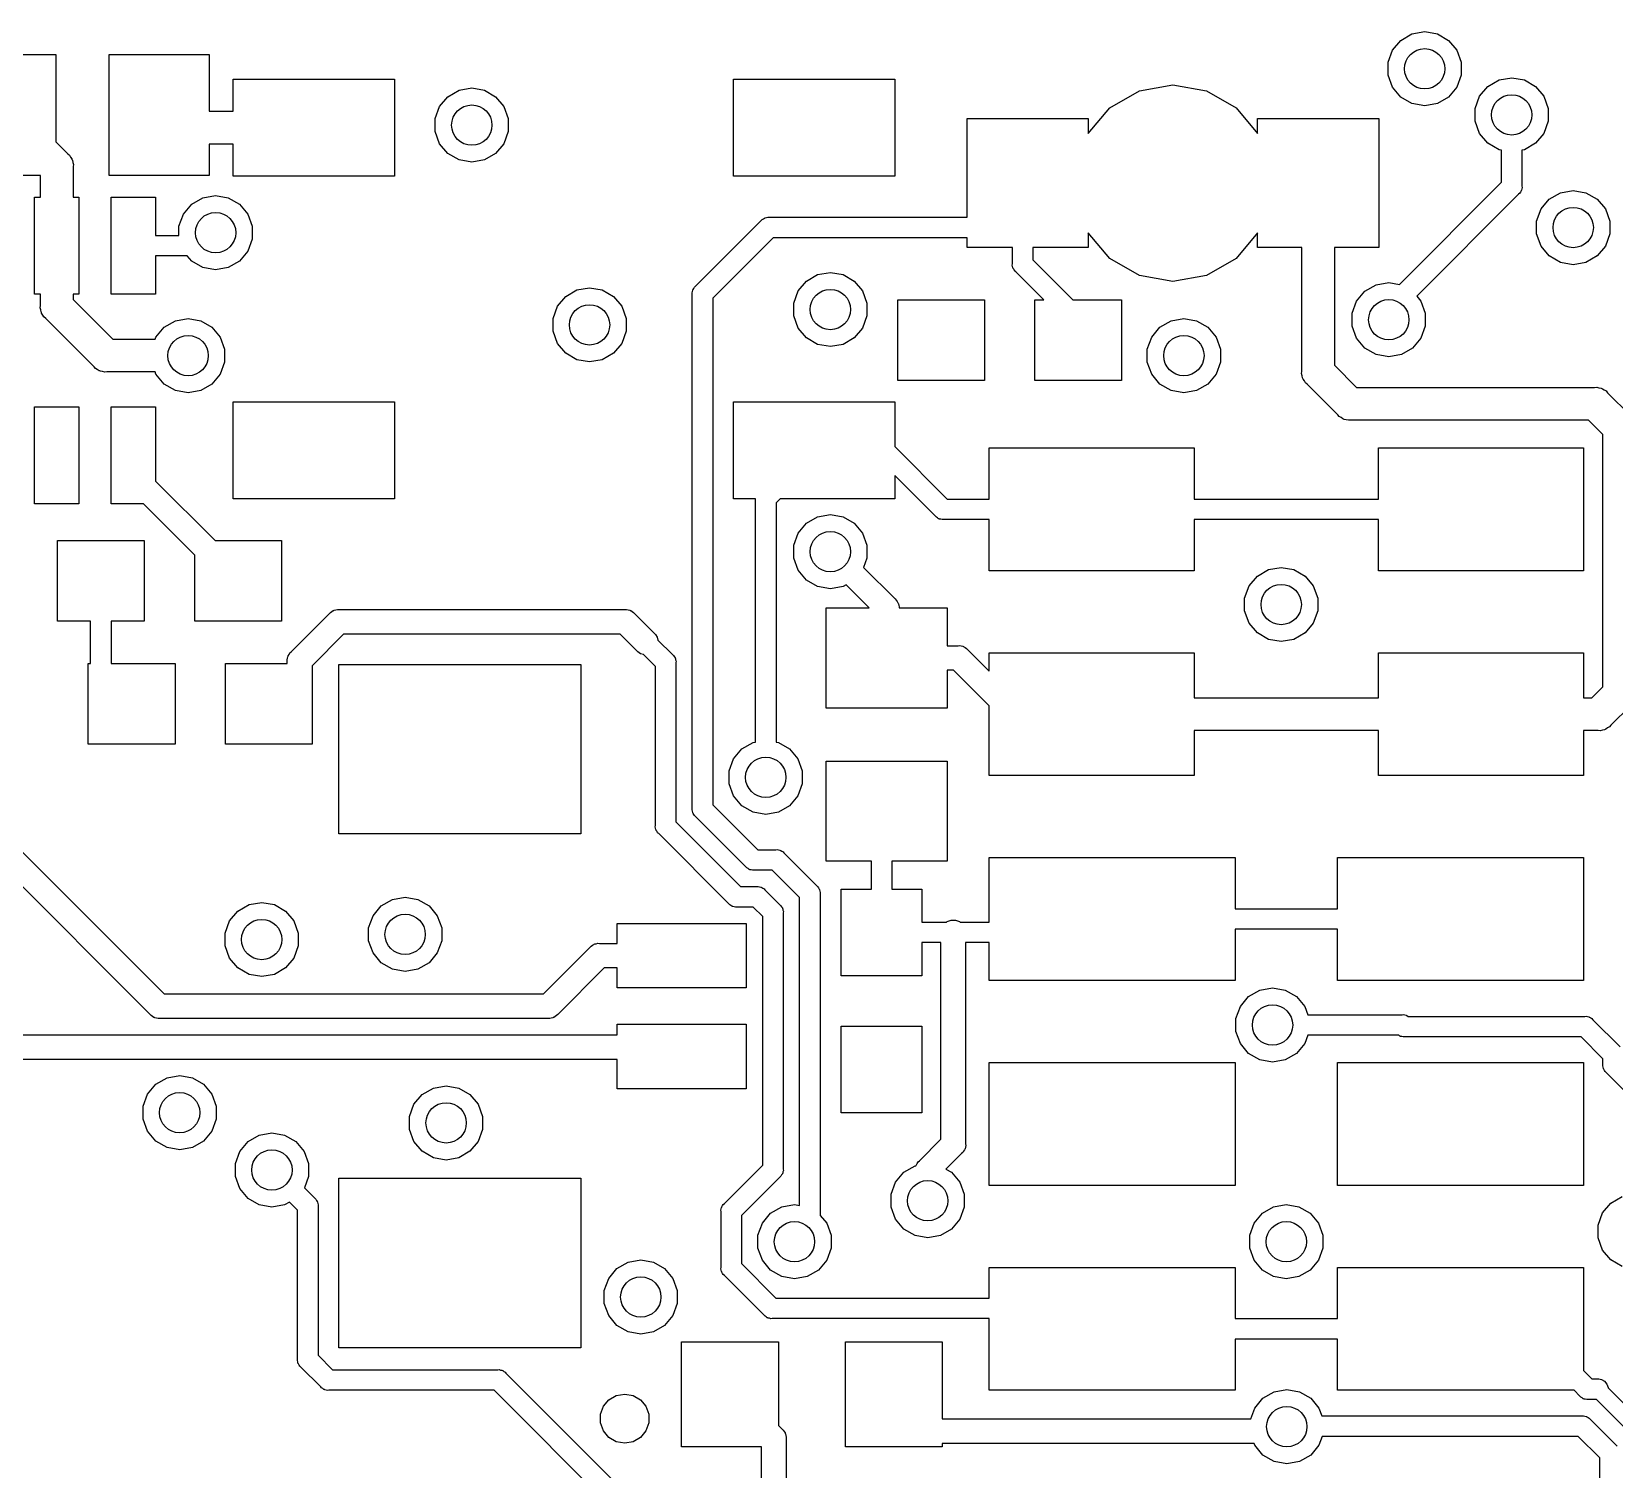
# Model space of a CAD drawing. Extents: x 106.7 to 190.8, y -131.8 to -78.3.
# Drawn here: x 121.52 to 141.14, y -96.21 to -78.38 of the extents above; entities that cross this region are included whole.
import ezdxf

# ---------------------------------------------------------------- set-up
doc = ezdxf.new("R2010")
doc.units = 0
doc.header["$MEASUREMENT"] = 0
doc.layers.add('BLACK', color=7, linetype='CONTINUOUS')

msp = doc.modelspace()

# ---------------------------------------------------------------- linework, layer by layer
at = {"layer": 'BLACK', "linetype": 'CONTINUOUS'}
for p, q in [((138.49, -78.4891), (138.628, -78.4092)), ((138.628, -78.4092), (138.786, -78.3814)), ((138.786, -78.3814), (138.943, -78.4092)), ((138.943, -78.4092), (139.081, -78.4891)), ((120.579, -78.6631), (121.819, -78.6631)), ((121.819, -78.6631), (121.819, -79.7457)), ((122.479, -80.1631), (122.479, -78.6631)), ((122.479, -78.6631), (123.719, -78.6631)), ((123.719, -78.6631), (123.719, -79.3689)), ((138.332, -78.7617), (138.387, -78.6115)), ((138.387, -78.6115), (138.49, -78.4891)), ((139.081, -78.4891), (139.184, -78.6115)), ((139.184, -78.6115), (139.239, -78.7617)), ((138.332, -78.9215), (138.332, -78.7617)), ((139.239, -78.7617), (139.239, -78.9215)), ((124.018, -79.3689), (124.018, -78.9721)), ((124.018, -78.9721), (126.018, -78.9721)), ((126.018, -78.9721), (126.018, -80.1721)), ((130.218, -80.1721), (130.218, -78.9721)), ((130.218, -78.9721), (132.218, -78.9721)), ((132.218, -78.9721), (132.218, -80.1721)), ((135.25, -79.1143), (135.666, -79.0408)), ((135.666, -79.0408), (136.083, -79.1143)), ((138.387, -79.0717), (138.332, -78.9215)), ((139.239, -78.9215), (139.184, -79.0717)), ((139.569, -79.0606), (139.708, -78.9807)), ((139.708, -78.9807), (139.865, -78.9529)), ((139.865, -78.9529), (140.022, -78.9807)), ((140.022, -78.9807), (140.161, -79.0606)), ((126.576, -79.31), (126.679, -79.1876)), ((126.679, -79.1876), (126.817, -79.1077)), ((126.817, -79.1077), (126.975, -79.0799)), ((126.975, -79.0799), (127.132, -79.1077)), ((127.132, -79.1077), (127.27, -79.1876)), ((127.27, -79.1876), (127.373, -79.31)), ((134.883, -79.3259), (135.25, -79.1143)), ((136.083, -79.1143), (136.45, -79.3259)), ((138.49, -79.1941), (138.387, -79.0717)), ((138.628, -79.274), (138.49, -79.1941)), ((139.081, -79.1941), (138.943, -79.274)), ((139.184, -79.0717), (139.081, -79.1941)), ((139.412, -79.3332), (139.467, -79.183)), ((139.467, -79.183), (139.569, -79.0606)), ((140.161, -79.0606), (140.264, -79.183)), ((140.264, -79.183), (140.318, -79.3332)), ((123.719, -79.3689), (124.018, -79.3689)), ((126.521, -79.4602), (126.576, -79.31)), ((127.373, -79.31), (127.428, -79.4602)), ((134.616, -79.6438), (134.883, -79.3259)), ((136.45, -79.3259), (136.716, -79.6438)), ((138.786, -79.3018), (138.628, -79.274)), ((138.943, -79.274), (138.786, -79.3018)), ((139.412, -79.493), (139.412, -79.3332)), ((140.318, -79.3332), (140.318, -79.493)), ((126.521, -79.62), (126.521, -79.4602)), ((126.576, -79.7702), (126.521, -79.62)), ((127.428, -79.62), (127.373, -79.7702)), ((127.428, -79.4602), (127.428, -79.62)), ((133.116, -80.6831), (133.116, -79.4593)), ((133.116, -79.4593), (134.616, -79.4593)), ((134.616, -79.4593), (134.616, -79.6438)), ((136.716, -79.6438), (136.716, -79.4593)), ((136.716, -79.4593), (138.216, -79.4593)), ((138.216, -79.4593), (138.216, -81.0593)), ((139.467, -79.6432), (139.412, -79.493)), ((139.569, -79.7656), (139.467, -79.6432)), ((140.264, -79.6432), (140.161, -79.7656)), ((140.318, -79.493), (140.264, -79.6432)), ((121.819, -79.7457), (121.969, -79.8957)), ((124.018, -79.7753), (123.719, -79.7753)), ((123.719, -79.7753), (123.719, -80.1631)), ((124.018, -80.1721), (124.018, -79.7753)), ((126.679, -79.8926), (126.576, -79.7702)), ((127.373, -79.7702), (127.27, -79.8926)), ((139.708, -79.8455), (139.569, -79.7656)), ((140.161, -79.7656), (140.022, -79.8455)), ((121.969, -79.8957), (121.989, -79.913)), ((121.989, -79.913), (122.003, -79.9363)), ((122.003, -79.9363), (122.018, -79.9584)), ((122.018, -79.9584), (122.02, -79.9672)), ((122.02, -79.9672), (122.025, -79.975)), ((122.025, -79.975), (122.03, -80.0016)), ((122.03, -80.0016), (122.037, -80.0276)), ((122.037, -80.0276), (122.034, -80.0545)), ((126.817, -79.9725), (126.679, -79.8926)), ((126.975, -80.0003), (126.817, -79.9725)), ((127.132, -79.9725), (126.975, -80.0003)), ((127.27, -79.8926), (127.132, -79.9725)), ((139.738, -79.8509), (139.708, -79.8455)), ((139.738, -80.2495), (139.738, -79.8509)), ((140.022, -79.8455), (139.992, -79.8509)), ((139.992, -79.8509), (139.992, -80.2966)), ((121.628, -80.1631), (120.579, -80.1631)), ((121.628, -80.4341), (121.628, -80.1631)), ((122.034, -80.0545), (122.034, -80.4341)), ((123.719, -80.1631), (122.479, -80.1631)), ((126.018, -80.1721), (124.018, -80.1721)), ((132.218, -80.1721), (130.218, -80.1721)), ((123.642, -80.4412), (123.8, -80.4134)), ((123.8, -80.4134), (123.957, -80.4412)), ((138.472, -81.5159), (139.738, -80.2495)), ((139.951, -80.3958), (138.687, -81.66)), ((139.964, -80.385), (139.951, -80.3958)), ((139.972, -80.3704), (139.964, -80.385)), ((139.982, -80.3566), (139.972, -80.3704)), ((139.983, -80.3511), (139.982, -80.3566)), ((139.986, -80.3462), (139.983, -80.3511)), ((139.989, -80.3296), (139.986, -80.3462)), ((139.994, -80.3133), (139.989, -80.3296)), ((139.992, -80.2966), (139.994, -80.3133)), ((140.331, -80.4576), (140.47, -80.3777)), ((140.47, -80.3777), (140.627, -80.3499)), ((140.627, -80.3499), (140.784, -80.3777)), ((140.784, -80.3777), (140.923, -80.4576)), ((121.556, -81.6341), (121.556, -80.4341)), ((121.556, -80.4341), (121.628, -80.4341)), ((122.034, -80.4341), (122.106, -80.4341)), ((122.106, -80.4341), (122.106, -81.6341)), ((122.506, -81.6341), (122.506, -80.4341)), ((122.506, -80.4341), (123.056, -80.4341)), ((123.056, -80.4341), (123.056, -80.9071)), ((123.401, -80.6435), (123.504, -80.5211)), ((123.504, -80.5211), (123.642, -80.4412)), ((123.957, -80.4412), (124.095, -80.5211)), ((124.095, -80.5211), (124.198, -80.6435)), ((140.174, -80.7302), (140.229, -80.58)), ((140.229, -80.58), (140.331, -80.4576)), ((140.923, -80.4576), (141.026, -80.58)), ((141.026, -80.58), (141.08, -80.7302)), ((123.346, -80.7937), (123.401, -80.6435)), ((123.346, -80.9071), (123.346, -80.7937)), ((124.198, -80.6435), (124.253, -80.7937)), ((124.253, -80.7937), (124.253, -80.9535)), ((129.749, -81.5387), (130.564, -80.7242)), ((130.564, -80.7242), (130.575, -80.7113)), ((130.575, -80.7113), (130.589, -80.7029)), ((130.589, -80.7029), (130.603, -80.6932)), ((130.603, -80.6932), (130.609, -80.6918)), ((130.609, -80.6918), (130.613, -80.6889)), ((130.613, -80.6889), (130.63, -80.686)), ((130.63, -80.686), (130.646, -80.6816)), ((130.646, -80.6816), (130.663, -80.6831)), ((130.663, -80.6831), (133.116, -80.6831)), ((140.174, -80.89), (140.174, -80.7302)), ((141.08, -80.7302), (141.08, -80.89)), ((123.056, -80.9071), (123.346, -80.9071)), ((124.253, -80.9535), (124.198, -81.1037)), ((130.71, -80.9371), (129.962, -81.685)), ((133.116, -80.9371), (130.71, -80.9371)), ((133.116, -81.0593), (133.116, -80.9371)), ((134.883, -81.1927), (134.616, -80.8748)), ((134.616, -80.8748), (134.616, -81.0593)), ((136.716, -80.8748), (136.45, -81.1927)), ((136.716, -81.0593), (136.716, -80.8748)), ((140.229, -81.0402), (140.174, -80.89)), ((141.08, -80.89), (141.026, -81.0402)), ((123.449, -81.1611), (123.056, -81.1611)), ((123.056, -81.1611), (123.056, -81.6341)), ((123.504, -81.2261), (123.449, -81.1611)), ((124.198, -81.1037), (124.095, -81.2261)), ((133.676, -81.0593), (133.116, -81.0593)), ((133.676, -81.2584), (133.676, -81.0593)), ((134.616, -81.0593), (133.93, -81.0593)), ((133.93, -81.0593), (133.93, -81.2113)), ((133.93, -81.2113), (134.426, -81.7071)), ((135.25, -81.4043), (134.883, -81.1927)), ((136.45, -81.1927), (136.083, -81.4043)), ((137.263, -81.0593), (136.716, -81.0593)), ((137.263, -82.5935), (137.263, -81.0593)), ((138.216, -81.0593), (137.67, -81.0593)), ((137.67, -81.0593), (137.67, -82.5182)), ((140.331, -81.1626), (140.229, -81.0402)), ((140.47, -81.2425), (140.331, -81.1626)), ((140.923, -81.1626), (140.784, -81.2425)), ((141.026, -81.0402), (140.923, -81.1626)), ((123.642, -81.306), (123.504, -81.2261)), ((123.8, -81.3338), (123.642, -81.306)), ((123.957, -81.306), (123.8, -81.3338)), ((124.095, -81.2261), (123.957, -81.306)), ((131.124, -81.4736), (131.262, -81.3937)), ((131.262, -81.3937), (131.42, -81.3659)), ((131.42, -81.3659), (131.577, -81.3937)), ((131.577, -81.3937), (131.715, -81.4736)), ((133.674, -81.2751), (133.676, -81.2584)), ((133.679, -81.2914), (133.674, -81.2751)), ((133.682, -81.308), (133.679, -81.2914)), ((133.685, -81.3129), (133.682, -81.308)), ((133.686, -81.3184), (133.685, -81.3129)), ((133.696, -81.3322), (133.686, -81.3184)), ((133.704, -81.3468), (133.696, -81.3322)), ((133.717, -81.3576), (133.704, -81.3468)), ((134.066, -81.7071), (133.717, -81.3576)), ((135.666, -81.4778), (135.25, -81.4043)), ((136.083, -81.4043), (135.666, -81.4778)), ((140.627, -81.2703), (140.47, -81.2425)), ((140.784, -81.2425), (140.627, -81.2703)), ((128.139, -81.6641), (128.278, -81.5842)), ((128.278, -81.5842), (128.435, -81.5564)), ((128.435, -81.5564), (128.592, -81.5842)), ((128.592, -81.5842), (128.731, -81.6641)), ((129.707, -81.6212), (129.711, -81.6049)), ((129.711, -81.6049), (129.714, -81.5883)), ((129.714, -81.5883), (129.717, -81.5834)), ((129.717, -81.5834), (129.718, -81.5779)), ((129.718, -81.5779), (129.728, -81.5641)), ((129.728, -81.5641), (129.737, -81.5495)), ((129.737, -81.5495), (129.749, -81.5387)), ((130.966, -81.7462), (131.021, -81.596)), ((131.021, -81.596), (131.124, -81.4736)), ((131.715, -81.4736), (131.818, -81.596)), ((131.818, -81.596), (131.873, -81.7462)), ((137.943, -81.723), (138.045, -81.6006)), ((138.045, -81.6006), (138.184, -81.5207)), ((138.184, -81.5207), (138.341, -81.4929)), ((138.341, -81.4929), (138.472, -81.5159)), ((121.628, -81.6341), (121.556, -81.6341)), ((121.626, -81.8036), (121.628, -81.7768)), ((121.628, -81.7768), (121.628, -81.6341)), ((122.106, -81.6341), (122.034, -81.6341)), ((122.034, -81.6341), (122.034, -81.7015)), ((122.034, -81.7015), (122.527, -82.1944)), ((123.056, -81.6341), (122.506, -81.6341)), ((127.982, -81.9367), (128.037, -81.7865)), ((128.037, -81.7865), (128.139, -81.6641)), ((128.731, -81.6641), (128.834, -81.7865)), ((128.834, -81.7865), (128.888, -81.9367)), ((129.708, -81.6379), (129.707, -81.6212)), ((129.708, -88.0124), (129.708, -81.6379)), ((129.962, -81.685), (129.962, -87.9653)), ((130.966, -81.906), (130.966, -81.7462)), ((131.873, -81.7462), (131.873, -81.906)), ((132.255, -82.7071), (132.255, -81.7071)), ((132.255, -81.7071), (133.33, -81.7071)), ((133.33, -81.7071), (133.33, -82.7071)), ((133.955, -82.7071), (133.955, -81.7071)), ((133.955, -81.7071), (134.066, -81.7071)), ((134.426, -81.7071), (135.03, -81.7071)), ((135.03, -81.7071), (135.03, -82.7071)), ((137.888, -81.8732), (137.943, -81.723)), ((138.687, -81.66), (138.74, -81.723)), ((138.74, -81.723), (138.794, -81.8732)), ((121.633, -81.8297), (121.626, -81.8036)), ((121.637, -81.8562), (121.633, -81.8297)), ((121.642, -81.8641), (121.637, -81.8562)), ((121.644, -81.8729), (121.642, -81.8641)), ((121.66, -81.8949), (121.644, -81.8729)), ((121.673, -81.9183), (121.66, -81.8949)), ((121.694, -81.9356), (121.673, -81.9183)), ((122.293, -82.535), (121.694, -81.9356)), ((123.163, -82.0451), (123.302, -81.9652)), ((123.302, -81.9652), (123.459, -81.9374)), ((123.459, -81.9374), (123.616, -81.9652)), ((123.616, -81.9652), (123.755, -82.0451)), ((127.982, -82.0965), (127.982, -81.9367)), ((128.888, -81.9367), (128.888, -82.0965)), ((131.021, -82.0562), (130.966, -81.906)), ((131.873, -81.906), (131.818, -82.0562)), ((135.505, -82.0451), (135.644, -81.9652)), ((135.644, -81.9652), (135.801, -81.9374)), ((135.801, -81.9374), (135.958, -81.9652)), ((135.958, -81.9652), (136.097, -82.0451)), ((137.888, -82.033), (137.888, -81.8732)), ((138.794, -81.8732), (138.794, -82.033)), ((122.527, -82.1944), (123.051, -82.1944)), ((123.051, -82.1944), (123.061, -82.1675)), ((123.061, -82.1675), (123.163, -82.0451)), ((123.755, -82.0451), (123.858, -82.1675)), ((123.858, -82.1675), (123.912, -82.3177)), ((128.037, -82.2467), (127.982, -82.0965)), ((128.888, -82.0965), (128.834, -82.2467)), ((131.124, -82.1786), (131.021, -82.0562)), ((131.262, -82.2585), (131.124, -82.1786)), ((131.715, -82.1786), (131.577, -82.2585)), ((131.818, -82.0562), (131.715, -82.1786)), ((135.348, -82.3177), (135.403, -82.1675)), ((135.403, -82.1675), (135.505, -82.0451)), ((136.097, -82.0451), (136.2, -82.1675)), ((136.2, -82.1675), (136.254, -82.3177)), ((137.943, -82.1832), (137.888, -82.033)), ((138.045, -82.3056), (137.943, -82.1832)), ((138.74, -82.1832), (138.637, -82.3056)), ((138.794, -82.033), (138.74, -82.1832)), ((123.912, -82.3177), (123.912, -82.4775)), ((128.139, -82.3691), (128.037, -82.2467)), ((128.278, -82.449), (128.139, -82.3691)), ((128.731, -82.3691), (128.592, -82.449)), ((128.834, -82.2467), (128.731, -82.3691)), ((131.42, -82.2863), (131.262, -82.2585)), ((131.577, -82.2585), (131.42, -82.2863)), ((135.348, -82.4775), (135.348, -82.3177)), ((136.254, -82.3177), (136.254, -82.4775)), ((138.184, -82.3855), (138.045, -82.3056)), ((138.341, -82.4133), (138.184, -82.3855)), ((138.498, -82.3855), (138.341, -82.4133)), ((138.637, -82.3056), (138.498, -82.3855)), ((122.31, -82.5557), (122.293, -82.535)), ((122.334, -82.5691), (122.31, -82.5557)), ((122.356, -82.5846), (122.334, -82.5691)), ((122.365, -82.587), (122.356, -82.5846)), ((122.372, -82.5915), (122.365, -82.587)), ((123.912, -82.4775), (123.858, -82.6277)), ((128.435, -82.4768), (128.278, -82.449)), ((128.592, -82.449), (128.435, -82.4768)), ((135.403, -82.6277), (135.348, -82.4775)), ((136.254, -82.4775), (136.2, -82.6277)), ((137.67, -82.5182), (137.943, -82.7913)), ((122.399, -82.5962), (122.372, -82.5915)), ((122.425, -82.6031), (122.399, -82.5962)), ((122.452, -82.6008), (122.425, -82.6031)), ((123.051, -82.6008), (122.452, -82.6008)), ((123.061, -82.6277), (123.051, -82.6008)), ((123.163, -82.7501), (123.061, -82.6277)), ((123.302, -82.83), (123.163, -82.7501)), ((123.755, -82.7501), (123.616, -82.83)), ((123.858, -82.6277), (123.755, -82.7501)), ((133.33, -82.7071), (132.255, -82.7071)), ((135.03, -82.7071), (133.955, -82.7071)), ((135.505, -82.7501), (135.403, -82.6277)), ((135.644, -82.83), (135.505, -82.7501)), ((136.097, -82.7501), (135.958, -82.83)), ((136.2, -82.6277), (136.097, -82.7501)), ((137.261, -82.6204), (137.263, -82.5935)), ((137.268, -82.6464), (137.261, -82.6204)), ((137.273, -82.673), (137.268, -82.6464)), ((137.277, -82.6808), (137.273, -82.673)), ((137.279, -82.6896), (137.277, -82.6808)), ((137.295, -82.7117), (137.279, -82.6896)), ((137.308, -82.735), (137.295, -82.7117)), ((137.329, -82.7523), (137.308, -82.735)), ((137.709, -83.1319), (137.329, -82.7523)), ((123.459, -82.8578), (123.302, -82.83)), ((123.616, -82.83), (123.459, -82.8578)), ((124.018, -84.1721), (124.018, -82.9721)), ((124.018, -82.9721), (126.018, -82.9721)), ((126.018, -82.9721), (126.018, -84.1721)), ((130.218, -84.1721), (130.218, -82.9721)), ((130.218, -82.9721), (132.218, -82.9721)), ((132.218, -82.9721), (132.218, -83.524)), ((135.801, -82.8578), (135.644, -82.83)), ((135.958, -82.83), (135.801, -82.8578)), ((137.943, -82.7913), (140.893, -82.7913)), ((140.893, -82.7913), (140.919, -82.789)), ((140.919, -82.789), (140.945, -82.7959)), ((140.945, -82.7959), (140.972, -82.8006)), ((140.972, -82.8006), (140.98, -82.8051)), ((140.98, -82.8051), (140.989, -82.8075)), ((140.989, -82.8075), (141.011, -82.823)), ((141.011, -82.823), (141.034, -82.8364)), ((141.034, -82.8364), (141.051, -82.8571)), ((141.051, -82.8571), (141.336, -83.1418)), ((121.556, -84.2341), (121.556, -83.0341)), ((121.556, -83.0341), (122.106, -83.0341)), ((122.106, -83.0341), (122.106, -84.2341)), ((122.506, -84.2341), (122.506, -83.0341)), ((122.506, -83.0341), (123.056, -83.0341)), ((123.056, -83.0341), (123.056, -83.9541)), ((137.726, -83.1526), (137.709, -83.1319)), ((137.749, -83.166), (137.726, -83.1526)), ((137.771, -83.1815), (137.749, -83.166)), ((137.78, -83.1839), (137.771, -83.1815)), ((137.788, -83.1884), (137.78, -83.1839)), ((137.814, -83.1931), (137.788, -83.1884)), ((137.841, -83.2), (137.814, -83.1931)), ((137.867, -83.1977), (137.841, -83.2)), ((140.817, -83.1977), (137.867, -83.1977)), ((140.995, -83.3759), (140.817, -83.1977)), ((132.218, -83.524), (132.869, -84.1756)), ((133.388, -84.1756), (133.388, -83.5406)), ((133.388, -83.5406), (135.928, -83.5406)), ((135.928, -83.5406), (135.928, -84.1756)), ((138.214, -84.1756), (138.214, -83.5406)), ((138.214, -83.5406), (140.754, -83.5406)), ((140.754, -83.5406), (140.754, -85.0646)), ((140.995, -85.8568), (140.995, -83.3759)), ((123.056, -83.9541), (123.794, -84.6916)), ((132.723, -84.3885), (132.218, -83.8832)), ((132.218, -83.8832), (132.218, -84.1721)), ((122.106, -84.2341), (121.556, -84.2341)), ((122.905, -84.2341), (122.506, -84.2341)), ((123.541, -84.8696), (122.905, -84.2341)), ((126.018, -84.1721), (124.018, -84.1721)), ((130.491, -84.1721), (130.218, -84.1721)), ((130.492, -84.1765), (130.491, -84.1721)), ((130.492, -87.1882), (130.492, -84.1765)), ((130.797, -84.1721), (130.746, -84.2236)), ((130.746, -84.2236), (130.746, -87.1882)), ((132.218, -84.1721), (130.797, -84.1721)), ((132.869, -84.1756), (133.388, -84.1756)), ((135.928, -84.1756), (138.214, -84.1756)), ((131.021, -84.5984), (131.124, -84.476)), ((131.124, -84.476), (131.262, -84.3961)), ((131.262, -84.3961), (131.42, -84.3683)), ((131.42, -84.3683), (131.577, -84.3961)), ((131.577, -84.3961), (131.715, -84.476)), ((131.715, -84.476), (131.818, -84.5984)), ((132.734, -84.4014), (132.723, -84.3885)), ((132.748, -84.4098), (132.734, -84.4014)), ((132.762, -84.4195), (132.748, -84.4098)), ((132.768, -84.4209), (132.762, -84.4195)), ((132.772, -84.4238), (132.768, -84.4209)), ((132.789, -84.4267), (132.772, -84.4238)), ((132.805, -84.4311), (132.789, -84.4267)), ((132.822, -84.4296), (132.805, -84.4311)), ((133.388, -84.4296), (132.822, -84.4296)), ((133.388, -85.0646), (133.388, -84.4296)), ((138.214, -84.4296), (135.928, -84.4296)), ((135.928, -84.4296), (135.928, -85.0646)), ((138.214, -85.0646), (138.214, -84.4296)), ((121.841, -85.6916), (121.841, -84.6916)), ((121.841, -84.6916), (122.916, -84.6916)), ((122.916, -84.6916), (122.916, -85.6916)), ((123.794, -84.6916), (124.616, -84.6916)), ((124.616, -84.6916), (124.616, -85.6916)), ((130.966, -84.7486), (131.021, -84.5984)), ((131.818, -84.5984), (131.873, -84.7486)), ((123.541, -85.6916), (123.541, -84.8696)), ((130.966, -84.9084), (130.966, -84.7486)), ((131.021, -85.0586), (130.966, -84.9084)), ((131.873, -84.9084), (131.831, -85.0241)), ((131.873, -84.7486), (131.873, -84.9084)), ((131.124, -85.181), (131.021, -85.0586)), ((131.831, -85.0241), (132.221, -85.4145)), ((135.928, -85.0646), (133.388, -85.0646)), ((136.609, -85.2536), (136.712, -85.1312)), ((136.712, -85.1312), (136.85, -85.0513)), ((136.85, -85.0513), (137.008, -85.0235)), ((137.008, -85.0235), (137.165, -85.0513)), ((137.165, -85.0513), (137.303, -85.1312)), ((137.303, -85.1312), (137.406, -85.2536)), ((140.754, -85.0646), (138.214, -85.0646)), ((131.262, -85.2609), (131.124, -85.181)), ((131.42, -85.2887), (131.262, -85.2609)), ((131.577, -85.2609), (131.42, -85.2887)), ((131.615, -85.2392), (131.577, -85.2609)), ((131.902, -85.5266), (131.615, -85.2392)), ((136.554, -85.4038), (136.609, -85.2536)), ((137.406, -85.2536), (137.461, -85.4038)), ((131.368, -86.7666), (131.368, -85.5266)), ((131.368, -85.5266), (131.902, -85.5266)), ((132.221, -85.4145), (132.237, -85.4275)), ((132.237, -85.4275), (132.247, -85.445)), ((132.247, -85.445), (132.258, -85.4616)), ((132.258, -85.4616), (132.26, -85.4682)), ((132.26, -85.4682), (132.264, -85.4741)), ((132.264, -85.4741), (132.267, -85.494)), ((132.267, -85.494), (132.272, -85.5135)), ((132.272, -85.5135), (132.271, -85.5266)), ((132.271, -85.5266), (132.868, -85.5266)), ((132.868, -85.5266), (132.868, -85.9942)), ((136.554, -85.5636), (136.554, -85.4038)), ((137.461, -85.4038), (137.461, -85.5636)), ((122.251, -85.6916), (121.841, -85.6916)), ((122.251, -86.2156), (122.251, -85.6916)), ((122.916, -85.6916), (122.505, -85.6916)), ((122.505, -85.6916), (122.505, -86.2156)), ((124.616, -85.6916), (123.541, -85.6916)), ((124.737, -86.0706), (125.211, -85.5965)), ((125.211, -85.5965), (125.224, -85.5811)), ((125.224, -85.5811), (125.242, -85.5709)), ((125.242, -85.5709), (125.258, -85.5593)), ((125.258, -85.5593), (125.265, -85.5576)), ((125.265, -85.5576), (125.271, -85.5542)), ((125.271, -85.5542), (125.291, -85.5507)), ((125.291, -85.5507), (125.31, -85.5454)), ((125.31, -85.5454), (125.33, -85.5472)), ((125.33, -85.5472), (128.873, -85.5472)), ((128.873, -85.5472), (128.893, -85.5454)), ((128.893, -85.5454), (128.913, -85.5507)), ((128.913, -85.5507), (128.933, -85.5542)), ((128.933, -85.5542), (128.938, -85.5576)), ((128.938, -85.5576), (128.945, -85.5593)), ((128.945, -85.5593), (128.962, -85.5709)), ((128.962, -85.5709), (128.979, -85.5811)), ((128.979, -85.5811), (128.992, -85.5965)), ((128.992, -85.5965), (129.251, -85.8553)), ((136.609, -85.7138), (136.554, -85.5636)), ((136.712, -85.8362), (136.609, -85.7138)), ((137.406, -85.7138), (137.303, -85.8362)), ((137.461, -85.5636), (137.406, -85.7138)), ((125.387, -85.852), (124.997, -86.2421)), ((128.816, -85.852), (125.387, -85.852)), ((129.035, -86.0708), (128.816, -85.852)), ((129.251, -85.8553), (129.274, -85.8882)), ((129.274, -85.8882), (129.283, -85.9238)), ((136.85, -85.9161), (136.712, -85.8362)), ((137.008, -85.9439), (136.85, -85.9161)), ((137.165, -85.9161), (137.008, -85.9439)), ((137.303, -85.8362), (137.165, -85.9161)), ((140.995, -85.8748), (140.995, -85.8568)), ((140.995, -86.5044), (140.995, -85.8748)), ((140.995, -85.8748), (140.995, -85.8748)), ((124.698, -86.1243), (124.7, -86.1177)), ((124.7, -86.1177), (124.711, -86.1011)), ((124.711, -86.1011), (124.722, -86.0836)), ((124.722, -86.0836), (124.737, -86.0706)), ((129.068, -86.0939), (129.035, -86.0708)), ((129.104, -86.1034), (129.068, -86.0939)), ((129.251, -86.2507), (129.104, -86.1034)), ((129.283, -85.9238), (129.464, -86.1044)), ((129.464, -86.1044), (129.477, -86.1152)), ((129.477, -86.1152), (129.485, -86.1298)), ((132.868, -85.9942), (133.003, -85.9942)), ((133.003, -85.9942), (133.023, -85.9924)), ((133.023, -85.9924), (133.043, -85.9977)), ((133.043, -85.9977), (133.063, -86.0012)), ((133.063, -86.0012), (133.068, -86.0046)), ((133.068, -86.0046), (133.075, -86.0063)), ((133.075, -86.0063), (133.092, -86.0179)), ((133.092, -86.0179), (133.109, -86.0281)), ((133.109, -86.0281), (133.122, -86.0435)), ((133.122, -86.0435), (133.388, -86.3096)), ((133.388, -86.3096), (133.388, -86.0806)), ((133.388, -86.0806), (135.928, -86.0806)), ((135.928, -86.0806), (135.928, -86.6394)), ((138.214, -86.6394), (138.214, -86.0806)), ((138.214, -86.0806), (140.754, -86.0806)), ((140.754, -86.0806), (140.754, -86.6394)), ((122.222, -87.2156), (122.222, -86.2156)), ((122.222, -86.2156), (122.251, -86.2156)), ((122.505, -86.2156), (123.297, -86.2156)), ((123.297, -86.2156), (123.297, -87.2156)), ((123.922, -87.2156), (123.922, -86.2156)), ((123.922, -86.2156), (124.688, -86.2156)), ((124.686, -86.1696), (124.691, -86.1501)), ((124.688, -86.1898), (124.686, -86.1696)), ((124.688, -86.2156), (124.688, -86.1898)), ((124.691, -86.1501), (124.695, -86.1302)), ((124.695, -86.1302), (124.698, -86.1243)), ((124.997, -86.2421), (124.997, -87.2156)), ((125.328, -88.3271), (125.328, -86.2271)), ((125.328, -86.2271), (128.328, -86.2271)), ((128.328, -86.2271), (128.328, -88.3271)), ((129.251, -88.2246), (129.251, -86.2507)), ((129.485, -86.1298), (129.495, -86.1436)), ((129.495, -86.1436), (129.496, -86.1491)), ((129.496, -86.1491), (129.499, -86.154)), ((129.499, -86.154), (129.502, -86.1706)), ((129.502, -86.1706), (129.507, -86.1869)), ((129.507, -86.1869), (129.505, -86.2036)), ((129.505, -86.2036), (129.505, -88.1775)), ((132.946, -86.299), (132.868, -86.299)), ((132.868, -86.299), (132.868, -86.7666)), ((133.388, -86.7406), (132.946, -86.299)), ((140.86, -86.6394), (140.995, -86.5044)), ((135.928, -86.6394), (138.214, -86.6394)), ((140.754, -86.6394), (140.86, -86.6394)), ((132.868, -86.7666), (131.368, -86.7666)), ((133.388, -87.6046), (133.388, -86.7406)), ((141.336, -86.7385), (141.095, -86.98)), ((138.214, -87.0458), (135.928, -87.0458)), ((135.928, -87.0458), (135.928, -87.6046)), ((138.214, -87.6046), (138.214, -87.0458)), ((140.936, -87.0458), (140.754, -87.0458)), ((140.754, -87.0458), (140.754, -87.6046)), ((140.963, -87.0481), (140.936, -87.0458)), ((140.989, -87.0412), (140.963, -87.0481)), ((141.015, -87.0365), (140.989, -87.0412)), ((141.023, -87.032), (141.015, -87.0365)), ((141.032, -87.0296), (141.023, -87.032)), ((141.054, -87.0141), (141.032, -87.0296)), ((141.077, -87.0007), (141.054, -87.0141)), ((141.095, -86.98), (141.077, -87.0007)), ((123.297, -87.2156), (122.222, -87.2156)), ((124.997, -87.2156), (123.922, -87.2156)), ((130.22, -87.3959), (130.323, -87.2735)), ((130.323, -87.2735), (130.461, -87.1936)), ((130.461, -87.1936), (130.492, -87.1882)), ((130.746, -87.1882), (130.776, -87.1936)), ((130.776, -87.1936), (130.915, -87.2735)), ((130.915, -87.2735), (131.017, -87.3959)), ((130.165, -87.5461), (130.22, -87.3959)), ((131.017, -87.3959), (131.072, -87.5461)), ((131.368, -88.6666), (131.368, -87.4266)), ((131.368, -87.4266), (132.868, -87.4266)), ((132.868, -87.4266), (132.868, -88.6666)), ((130.165, -87.7059), (130.165, -87.5461)), ((131.072, -87.5461), (131.072, -87.7059)), ((135.928, -87.6046), (133.388, -87.6046)), ((140.754, -87.6046), (138.214, -87.6046)), ((130.22, -87.8561), (130.165, -87.7059)), ((130.323, -87.9785), (130.22, -87.8561)), ((131.017, -87.8561), (130.915, -87.9785)), ((131.072, -87.7059), (131.017, -87.8561)), ((129.707, -88.0291), (129.708, -88.0124)), ((129.711, -88.0454), (129.707, -88.0291)), ((129.714, -88.062), (129.711, -88.0454)), ((129.717, -88.0669), (129.714, -88.062)), ((129.718, -88.0724), (129.717, -88.0669)), ((129.728, -88.0862), (129.718, -88.0724)), ((129.962, -87.9653), (130.52, -88.5227)), ((130.461, -88.0584), (130.323, -87.9785)), ((130.619, -88.0862), (130.461, -88.0584)), ((130.776, -88.0584), (130.619, -88.0862)), ((130.915, -87.9785), (130.776, -88.0584)), ((129.25, -88.2413), (129.251, -88.2246)), ((129.254, -88.2576), (129.25, -88.2413)), ((129.257, -88.2742), (129.254, -88.2576)), ((129.26, -88.2791), (129.257, -88.2742)), ((129.505, -88.1775), (130.308, -88.9799)), ((129.737, -88.1008), (129.728, -88.0862)), ((129.749, -88.1116), (129.737, -88.1008)), ((130.373, -88.7356), (129.749, -88.1116)), ((128.328, -88.3271), (125.328, -88.3271)), ((129.261, -88.2846), (129.26, -88.2791)), ((129.271, -88.2984), (129.261, -88.2846)), ((129.279, -88.313), (129.271, -88.2984)), ((129.292, -88.3238), (129.279, -88.313)), ((130.161, -89.1928), (129.292, -88.3238)), ((121.412, -88.5575), (123.164, -90.3097)), ((130.52, -88.5227), (130.745, -88.5227)), ((130.745, -88.5227), (130.761, -88.5212)), ((130.761, -88.5212), (130.778, -88.5256)), ((130.778, -88.5256), (130.794, -88.5285)), ((130.794, -88.5285), (130.799, -88.5314)), ((130.799, -88.5314), (130.805, -88.5328)), ((130.805, -88.5328), (130.818, -88.5425)), ((130.818, -88.5425), (130.833, -88.5509)), ((130.833, -88.5509), (130.844, -88.5638)), ((130.844, -88.5638), (131.251, -88.9714)), ((131.928, -88.6666), (131.368, -88.6666)), ((131.928, -89.0111), (131.928, -88.6666)), ((132.868, -88.6666), (132.182, -88.6666)), ((132.182, -88.6666), (132.182, -89.0111)), ((133.388, -89.4216), (133.388, -88.6206)), ((133.388, -88.6206), (136.436, -88.6206)), ((136.436, -88.6206), (136.436, -89.2556)), ((137.706, -89.2556), (137.706, -88.6206)), ((137.706, -88.6206), (140.754, -88.6206)), ((140.754, -88.6206), (140.754, -90.1446)), ((122.989, -90.5652), (121.157, -88.7331)), ((130.384, -88.7485), (130.373, -88.7356)), ((130.399, -88.7569), (130.384, -88.7485)), ((130.413, -88.7666), (130.399, -88.7569)), ((130.418, -88.768), (130.413, -88.7666)), ((130.423, -88.7709), (130.418, -88.768)), ((130.44, -88.7738), (130.423, -88.7709)), ((130.456, -88.7782), (130.44, -88.7738)), ((130.473, -88.7767), (130.456, -88.7782)), ((130.698, -88.7767), (130.473, -88.7767)), ((131.039, -89.1177), (130.698, -88.7767)), ((130.308, -88.9799), (130.509, -88.9799)), ((130.509, -88.9799), (130.526, -88.9784)), ((130.526, -88.9784), (130.542, -88.9828)), ((130.542, -88.9828), (130.559, -88.9857)), ((130.559, -88.9857), (130.564, -88.9886)), ((130.564, -88.9886), (130.569, -88.99)), ((130.569, -88.99), (130.583, -88.9997)), ((130.583, -88.9997), (130.598, -89.0081)), ((130.598, -89.0081), (130.609, -89.021)), ((130.609, -89.021), (130.794, -89.2066)), ((131.251, -88.9714), (131.264, -88.9822)), ((131.264, -88.9822), (131.273, -88.9968)), ((131.273, -88.9968), (131.282, -89.0106)), ((131.282, -89.0106), (131.284, -89.0161)), ((131.284, -89.0161), (131.287, -89.021)), ((131.287, -89.021), (131.29, -89.0376)), ((131.29, -89.0376), (131.294, -89.0539)), ((131.294, -89.0539), (131.293, -89.0706)), ((131.555, -90.0861), (131.555, -89.0111)), ((131.555, -89.0111), (131.928, -89.0111)), ((132.182, -89.0111), (132.555, -89.0111)), ((132.555, -89.0111), (132.555, -89.4216)), ((124.075, -89.2841), (124.214, -89.2042)), ((124.214, -89.2042), (124.371, -89.1764)), ((124.371, -89.1764), (124.528, -89.2042)), ((124.528, -89.2042), (124.667, -89.2841)), ((125.751, -89.343), (125.853, -89.2206)), ((125.853, -89.2206), (125.992, -89.1407)), ((125.992, -89.1407), (126.149, -89.1129)), ((126.149, -89.1129), (126.306, -89.1407)), ((126.306, -89.1407), (126.445, -89.2206)), ((126.445, -89.2206), (126.548, -89.343)), ((130.172, -89.2057), (130.161, -89.1928)), ((130.187, -89.2141), (130.172, -89.2057)), ((130.2, -89.2238), (130.187, -89.2141)), ((130.206, -89.2252), (130.2, -89.2238)), ((130.211, -89.2281), (130.206, -89.2252)), ((130.227, -89.231), (130.211, -89.2281)), ((130.244, -89.2354), (130.227, -89.231)), ((130.26, -89.2339), (130.244, -89.2354)), ((130.462, -89.2339), (130.26, -89.2339)), ((130.581, -89.3529), (130.462, -89.2339)), ((130.794, -89.2066), (130.807, -89.2174)), ((130.807, -89.2174), (130.816, -89.232)), ((130.816, -89.232), (130.825, -89.2458)), ((130.825, -89.2458), (130.827, -89.2513)), ((130.827, -89.2513), (130.829, -89.2562)), ((130.829, -89.2562), (130.832, -89.2728)), ((131.039, -92.9341), (131.039, -89.1177)), ((131.293, -89.0706), (131.293, -93.0564)), ((136.436, -89.2556), (137.706, -89.2556)), ((123.918, -89.5567), (123.973, -89.4065)), ((123.973, -89.4065), (124.075, -89.2841)), ((124.667, -89.2841), (124.77, -89.4065)), ((124.77, -89.4065), (124.824, -89.5567)), ((125.696, -89.4932), (125.751, -89.343)), ((126.548, -89.343), (126.602, -89.4932)), ((128.778, -89.6847), (128.778, -89.4371)), ((128.778, -89.4371), (130.378, -89.4371)), ((130.378, -89.4371), (130.378, -90.2371)), ((130.581, -92.4349), (130.581, -89.3529)), ((130.832, -89.2728), (130.837, -89.2891)), ((130.837, -89.2891), (130.835, -89.3059)), ((130.835, -89.3059), (130.835, -92.4819)), ((132.555, -89.4216), (132.858, -89.4216)), ((132.858, -89.4216), (132.866, -89.4146)), ((132.866, -89.4146), (132.917, -89.3962)), ((132.917, -89.3962), (132.97, -89.3962)), ((132.97, -89.3962), (133.021, -89.4146)), ((133.021, -89.4146), (133.029, -89.4216)), ((133.029, -89.4216), (133.388, -89.4216)), ((123.918, -89.7165), (123.918, -89.5567)), ((124.824, -89.5567), (124.824, -89.7165)), ((125.696, -89.653), (125.696, -89.4932)), ((126.602, -89.4932), (126.602, -89.653)), ((137.706, -89.5096), (136.436, -89.5096)), ((136.436, -89.5096), (136.436, -90.1446)), ((137.706, -90.1446), (137.706, -89.5096)), ((123.973, -89.8667), (123.918, -89.7165)), ((124.824, -89.7165), (124.77, -89.8667)), ((125.751, -89.8032), (125.696, -89.653)), ((125.853, -89.9256), (125.751, -89.8032)), ((126.548, -89.8032), (126.445, -89.9256)), ((126.602, -89.653), (126.548, -89.8032)), ((127.864, -90.3097), (128.44, -89.734)), ((128.44, -89.734), (128.453, -89.7186)), ((128.453, -89.7186), (128.47, -89.7084)), ((128.47, -89.7084), (128.487, -89.6968)), ((128.487, -89.6968), (128.493, -89.6951)), ((128.493, -89.6951), (128.499, -89.6917)), ((128.499, -89.6917), (128.519, -89.6882)), ((128.519, -89.6882), (128.539, -89.6829)), ((128.539, -89.6829), (128.559, -89.6847)), ((128.559, -89.6847), (128.778, -89.6847)), ((132.791, -89.6756), (132.555, -89.6756)), ((132.555, -89.6756), (132.555, -90.0861)), ((132.791, -92.1135), (132.791, -89.6756)), ((133.388, -89.6756), (133.096, -89.6756)), ((133.096, -89.6756), (133.096, -92.1699)), ((133.388, -90.1446), (133.388, -89.6756)), ((124.075, -89.9891), (123.973, -89.8667)), ((124.214, -90.069), (124.075, -89.9891)), ((124.667, -89.9891), (124.528, -90.069)), ((124.77, -89.8667), (124.667, -89.9891)), ((125.992, -90.0055), (125.853, -89.9256)), ((126.149, -90.0333), (125.992, -90.0055)), ((126.306, -90.0055), (126.149, -90.0333)), ((126.445, -89.9256), (126.306, -90.0055)), ((128.615, -89.9895), (128.04, -90.5652)), ((128.778, -89.9895), (128.615, -89.9895)), ((128.778, -90.2371), (128.778, -89.9895)), ((124.371, -90.0968), (124.214, -90.069)), ((124.528, -90.069), (124.371, -90.0968)), ((130.378, -90.2371), (128.778, -90.2371)), ((132.555, -90.0861), (131.555, -90.0861)), ((136.436, -90.1446), (133.388, -90.1446)), ((136.743, -90.264), (136.9, -90.2363)), ((136.9, -90.2363), (137.058, -90.264)), ((140.754, -90.1446), (137.706, -90.1446)), ((123.164, -90.3097), (127.864, -90.3097)), ((136.502, -90.4664), (136.604, -90.3439)), ((136.604, -90.3439), (136.743, -90.264)), ((137.058, -90.264), (137.196, -90.3439)), ((137.196, -90.3439), (137.299, -90.4664)), ((123.002, -90.5806), (122.989, -90.5652)), ((123.019, -90.5908), (123.002, -90.5806)), ((123.036, -90.6024), (123.019, -90.5908)), ((123.042, -90.6041), (123.036, -90.6024)), ((123.048, -90.6075), (123.042, -90.6041)), ((123.068, -90.611), (123.048, -90.6075)), ((123.088, -90.6163), (123.068, -90.611)), ((123.108, -90.6145), (123.088, -90.6163)), ((127.92, -90.6145), (123.108, -90.6145)), ((127.941, -90.6163), (127.92, -90.6145)), ((127.96, -90.611), (127.941, -90.6163)), ((127.98, -90.6075), (127.96, -90.611)), ((127.986, -90.6041), (127.98, -90.6075)), ((127.992, -90.6024), (127.986, -90.6041)), ((128.009, -90.5908), (127.992, -90.6024)), ((128.027, -90.5806), (128.009, -90.5908)), ((128.04, -90.5652), (128.027, -90.5806)), ((136.447, -90.6165), (136.502, -90.4664)), ((136.447, -90.7764), (136.447, -90.6165)), ((137.299, -90.4664), (137.336, -90.5695)), ((137.336, -90.5695), (138.506, -90.5695)), ((138.506, -90.5695), (138.523, -90.568)), ((138.523, -90.568), (138.539, -90.5723)), ((138.539, -90.5723), (138.556, -90.5753)), ((138.556, -90.5753), (138.561, -90.5781)), ((138.561, -90.5781), (138.566, -90.5796)), ((138.566, -90.5796), (138.58, -90.5891)), ((138.58, -90.5891), (140.771, -90.5891)), ((140.771, -90.5891), (140.788, -90.5876)), ((140.788, -90.5876), (140.804, -90.592)), ((140.804, -90.592), (140.821, -90.5949)), ((140.821, -90.5949), (140.826, -90.5978)), ((140.826, -90.5978), (140.831, -90.5992)), ((140.831, -90.5992), (140.845, -90.6089)), ((140.845, -90.6089), (140.859, -90.6173)), ((140.859, -90.6173), (140.87, -90.6302)), ((140.87, -90.6302), (141.208, -90.9682)), ((117.957, -90.8177), (128.778, -90.8177)), ((128.778, -90.8177), (128.778, -90.6871)), ((128.778, -90.6871), (130.378, -90.6871)), ((130.378, -90.6871), (130.378, -91.4871)), ((131.555, -91.7861), (131.555, -90.7111)), ((131.555, -90.7111), (132.555, -90.7111)), ((132.555, -90.7111), (132.555, -91.7861)), ((136.502, -90.9266), (136.447, -90.7764)), ((137.336, -90.8235), (137.299, -90.9266)), ((138.464, -90.8235), (137.336, -90.8235)), ((138.477, -90.833), (138.464, -90.8235)), ((136.604, -91.049), (136.502, -90.9266)), ((137.299, -90.9266), (137.196, -91.049)), ((138.483, -90.8344), (138.477, -90.833)), ((138.487, -90.8373), (138.483, -90.8344)), ((138.504, -90.8402), (138.487, -90.8373)), ((138.52, -90.8446), (138.504, -90.8402)), ((138.537, -90.8431), (138.52, -90.8446)), ((140.724, -90.8431), (138.537, -90.8431)), ((140.995, -91.1145), (140.724, -90.8431)), ((128.778, -91.1225), (117.901, -91.1225)), ((128.778, -91.4871), (128.778, -91.1225)), ((133.388, -92.6846), (133.388, -91.1606)), ((133.388, -91.1606), (136.436, -91.1606)), ((136.436, -91.1606), (136.436, -92.6846)), ((136.743, -91.1289), (136.604, -91.049)), ((136.9, -91.1566), (136.743, -91.1289)), ((137.058, -91.1289), (136.9, -91.1566)), ((137.196, -91.049), (137.058, -91.1289)), ((137.706, -92.6846), (137.706, -91.1606)), ((137.706, -91.1606), (140.754, -91.1606)), ((140.754, -91.1606), (140.754, -92.6846)), ((140.994, -91.2022), (140.995, -91.1855)), ((140.998, -91.2185), (140.994, -91.2022)), ((140.995, -91.1855), (140.995, -91.1145)), ((141.001, -91.2351), (140.998, -91.2185)), ((123.059, -91.4304), (123.198, -91.3505)), ((123.198, -91.3505), (123.355, -91.3227)), ((123.355, -91.3227), (123.512, -91.3505)), ((123.512, -91.3505), (123.651, -91.4304)), ((141.004, -91.24), (141.001, -91.2351)), ((141.006, -91.2455), (141.004, -91.24)), ((141.015, -91.2593), (141.006, -91.2455)), ((141.024, -91.2739), (141.015, -91.2593)), ((141.037, -91.2847), (141.024, -91.2739)), ((144.281, -94.5289), (141.037, -91.2847)), ((122.902, -91.703), (122.957, -91.5528)), ((122.957, -91.5528), (123.059, -91.4304)), ((123.651, -91.4304), (123.754, -91.5528)), ((123.754, -91.5528), (123.808, -91.703)), ((126.259, -91.6798), (126.361, -91.5574)), ((126.361, -91.5574), (126.5, -91.4775)), ((126.5, -91.4775), (126.657, -91.4497)), ((126.657, -91.4497), (126.814, -91.4775)), ((126.814, -91.4775), (126.953, -91.5574)), ((126.953, -91.5574), (127.056, -91.6798)), ((130.378, -91.4871), (128.778, -91.4871)), ((122.902, -91.8628), (122.902, -91.703)), ((123.808, -91.703), (123.808, -91.8628)), ((126.204, -91.83), (126.259, -91.6798)), ((127.056, -91.6798), (127.11, -91.83)), ((132.555, -91.7861), (131.555, -91.7861)), ((122.957, -92.013), (122.902, -91.8628)), ((123.808, -91.8628), (123.754, -92.013)), ((126.204, -91.9898), (126.204, -91.83)), ((126.259, -92.14), (126.204, -91.9898)), ((127.11, -91.9898), (127.056, -92.14)), ((127.11, -91.83), (127.11, -91.9898)), ((123.059, -92.1354), (122.957, -92.013)), ((123.198, -92.2153), (123.059, -92.1354)), ((123.651, -92.1354), (123.512, -92.2153)), ((123.754, -92.013), (123.651, -92.1354)), ((124.1, -92.264), (124.202, -92.1416)), ((124.202, -92.1416), (124.341, -92.0617)), ((124.341, -92.0617), (124.498, -92.0339)), ((124.498, -92.0339), (124.655, -92.0617)), ((124.655, -92.0617), (124.794, -92.1416)), ((124.794, -92.1416), (124.897, -92.264)), ((126.361, -92.2624), (126.259, -92.14)), ((127.056, -92.14), (126.953, -92.2624)), ((132.523, -92.3816), (132.791, -92.1135)), ((133.098, -92.1901), (133.093, -92.2096)), ((133.096, -92.1699), (133.098, -92.1901)), ((123.355, -92.2431), (123.198, -92.2153)), ((123.512, -92.2153), (123.355, -92.2431)), ((124.045, -92.4142), (124.1, -92.264)), ((124.897, -92.264), (124.951, -92.4142)), ((126.5, -92.3423), (126.361, -92.2624)), ((126.657, -92.3701), (126.5, -92.3423)), ((126.814, -92.3423), (126.657, -92.3701)), ((126.953, -92.2624), (126.814, -92.3423)), ((132.497, -92.4121), (132.508, -92.3946)), ((132.508, -92.3946), (132.523, -92.3816)), ((133.047, -92.2891), (132.853, -92.4828)), ((133.062, -92.2761), (133.047, -92.2891)), ((133.072, -92.2586), (133.062, -92.2761)), ((133.084, -92.242), (133.072, -92.2586)), ((133.086, -92.2354), (133.084, -92.242)), ((133.089, -92.2295), (133.086, -92.2354)), ((133.093, -92.2096), (133.089, -92.2295)), ((124.045, -92.574), (124.045, -92.4142)), ((124.1, -92.7242), (124.045, -92.574)), ((124.951, -92.574), (124.9, -92.716)), ((124.951, -92.4142), (124.951, -92.574)), ((130.106, -92.9104), (130.581, -92.4349)), ((130.794, -92.5812), (130.319, -93.0567)), ((130.807, -92.5704), (130.794, -92.5812)), ((130.816, -92.5558), (130.807, -92.5704)), ((130.825, -92.542), (130.816, -92.5558)), ((130.827, -92.5365), (130.825, -92.542)), ((130.829, -92.5316), (130.827, -92.5365)), ((130.832, -92.515), (130.829, -92.5316)), ((130.837, -92.4987), (130.832, -92.515)), ((130.835, -92.4819), (130.837, -92.4987)), ((132.228, -92.645), (132.33, -92.5226)), ((132.33, -92.5226), (132.469, -92.4427)), ((132.469, -92.4427), (132.481, -92.4405)), ((132.481, -92.4405), (132.484, -92.4353)), ((132.484, -92.4353), (132.486, -92.4287)), ((132.486, -92.4287), (132.497, -92.4121)), ((132.853, -92.4828), (132.922, -92.5226)), ((132.922, -92.5226), (133.025, -92.645)), ((124.202, -92.8466), (124.1, -92.7242)), ((124.9, -92.716), (125.028, -92.8449)), ((125.328, -94.6971), (125.328, -92.5971)), ((125.328, -92.5971), (128.328, -92.5971)), ((128.328, -92.5971), (128.328, -94.6971)), ((132.173, -92.7952), (132.228, -92.645)), ((133.025, -92.645), (133.079, -92.7952)), ((136.436, -92.6846), (133.388, -92.6846)), ((140.754, -92.6846), (137.706, -92.6846)), ((124.341, -92.9265), (124.202, -92.8466)), ((124.498, -92.9543), (124.341, -92.9265)), ((124.655, -92.9265), (124.498, -92.9543)), ((124.716, -92.8916), (124.655, -92.9265)), ((124.816, -92.9912), (124.716, -92.8916)), ((125.028, -92.8449), (125.041, -92.8557)), ((125.041, -92.8557), (125.05, -92.8703)), ((125.05, -92.8703), (125.059, -92.8841)), ((125.059, -92.8841), (125.061, -92.8896)), ((125.061, -92.8896), (125.064, -92.8945)), ((125.064, -92.8945), (125.067, -92.9111)), ((125.067, -92.9111), (125.071, -92.9274)), ((125.071, -92.9274), (125.07, -92.9441)), ((125.07, -92.9441), (125.07, -94.791)), ((130.063, -92.9928), (130.068, -92.9766)), ((130.068, -92.9766), (130.071, -92.96)), ((130.071, -92.96), (130.073, -92.9551)), ((130.073, -92.9551), (130.075, -92.9496)), ((130.075, -92.9496), (130.084, -92.9358)), ((130.084, -92.9358), (130.093, -92.9212)), ((130.093, -92.9212), (130.106, -92.9104)), ((130.679, -93.0306), (130.818, -92.9507)), ((130.818, -92.9507), (130.975, -92.9229)), ((130.975, -92.9229), (131.039, -92.9341)), ((132.173, -92.955), (132.173, -92.7952)), ((132.228, -93.1052), (132.173, -92.955)), ((133.079, -92.955), (133.025, -93.1052)), ((133.079, -92.7952), (133.079, -92.955)), ((136.775, -93.0306), (136.914, -92.9507)), ((136.914, -92.9507), (137.071, -92.9229)), ((137.071, -92.9229), (137.228, -92.9507)), ((137.228, -92.9507), (137.367, -93.0306)), ((140.991, -93.026), (141.093, -92.9036)), ((141.093, -92.9036), (141.232, -92.8237)), ((124.816, -94.8381), (124.816, -92.9912)), ((130.065, -93.0096), (130.063, -92.9928)), ((130.065, -93.7021), (130.065, -93.0096)), ((130.319, -93.0567), (130.319, -93.655)), ((130.522, -93.3032), (130.577, -93.153)), ((130.577, -93.153), (130.679, -93.0306)), ((131.293, -93.0564), (131.374, -93.153)), ((131.374, -93.153), (131.428, -93.3032)), ((132.33, -93.2276), (132.228, -93.1052)), ((133.025, -93.1052), (132.922, -93.2276)), ((136.618, -93.3032), (136.673, -93.153)), ((136.673, -93.153), (136.775, -93.0306)), ((137.367, -93.0306), (137.47, -93.153)), ((137.47, -93.153), (137.524, -93.3032)), ((140.936, -93.1762), (140.991, -93.026)), ((140.936, -93.336), (140.936, -93.1762)), ((130.522, -93.463), (130.522, -93.3032)), ((131.428, -93.3032), (131.428, -93.463)), ((132.469, -93.3075), (132.33, -93.2276)), ((132.626, -93.3353), (132.469, -93.3075)), ((132.783, -93.3075), (132.626, -93.3353)), ((132.922, -93.2276), (132.783, -93.3075)), ((136.618, -93.463), (136.618, -93.3032)), ((137.524, -93.3032), (137.524, -93.463)), ((140.991, -93.4862), (140.936, -93.336)), ((130.577, -93.6132), (130.522, -93.463)), ((131.428, -93.463), (131.374, -93.6132)), ((136.673, -93.6132), (136.618, -93.463)), ((137.524, -93.463), (137.47, -93.6132)), ((141.093, -93.6086), (140.991, -93.4862)), ((128.672, -93.8388), (128.774, -93.7164)), ((128.774, -93.7164), (128.913, -93.6365)), ((128.913, -93.6365), (129.07, -93.6087)), ((129.07, -93.6087), (129.227, -93.6365)), ((129.227, -93.6365), (129.366, -93.7164)), ((129.366, -93.7164), (129.469, -93.8388)), ((130.063, -93.7188), (130.065, -93.7021)), ((130.068, -93.7351), (130.063, -93.7188)), ((130.071, -93.7517), (130.068, -93.7351)), ((130.073, -93.7566), (130.071, -93.7517)), ((130.075, -93.7621), (130.073, -93.7566)), ((130.084, -93.7759), (130.075, -93.7621)), ((130.319, -93.655), (130.745, -94.0816)), ((130.679, -93.7356), (130.577, -93.6132)), ((130.818, -93.8155), (130.679, -93.7356)), ((131.271, -93.7356), (131.132, -93.8155)), ((131.374, -93.6132), (131.271, -93.7356)), ((133.388, -94.0816), (133.388, -93.7006)), ((133.388, -93.7006), (136.436, -93.7006)), ((136.436, -93.7006), (136.436, -94.3356)), ((136.775, -93.7356), (136.673, -93.6132)), ((136.914, -93.8155), (136.775, -93.7356)), ((137.367, -93.7356), (137.228, -93.8155)), ((137.47, -93.6132), (137.367, -93.7356)), ((137.706, -94.3356), (137.706, -93.7006)), ((137.706, -93.7006), (140.754, -93.7006)), ((140.754, -93.7006), (140.754, -94.9815)), ((141.232, -93.6885), (141.093, -93.6086)), ((128.617, -93.989), (128.672, -93.8388)), ((129.469, -93.8388), (129.523, -93.989)), ((130.093, -93.7905), (130.084, -93.7759)), ((130.106, -93.8013), (130.093, -93.7905)), ((130.599, -94.2945), (130.106, -93.8013)), ((130.975, -93.8433), (130.818, -93.8155)), ((131.132, -93.8155), (130.975, -93.8433)), ((137.071, -93.8433), (136.914, -93.8155)), ((137.228, -93.8155), (137.071, -93.8433)), ((128.617, -94.1488), (128.617, -93.989)), ((128.672, -94.299), (128.617, -94.1488)), ((129.523, -94.1488), (129.469, -94.299)), ((129.523, -93.989), (129.523, -94.1488)), ((130.745, -94.0816), (133.388, -94.0816)), ((128.774, -94.4214), (128.672, -94.299)), ((129.469, -94.299), (129.366, -94.4214)), ((130.61, -94.3074), (130.599, -94.2945)), ((130.624, -94.3158), (130.61, -94.3074)), ((130.638, -94.3255), (130.624, -94.3158)), ((130.644, -94.3269), (130.638, -94.3255)), ((130.649, -94.3298), (130.644, -94.3269)), ((130.665, -94.3327), (130.649, -94.3298)), ((130.681, -94.3371), (130.665, -94.3327)), ((130.698, -94.3356), (130.681, -94.3371)), ((133.388, -94.3356), (130.698, -94.3356)), ((133.388, -95.2246), (133.388, -94.3356)), ((136.436, -94.3356), (137.706, -94.3356)), ((128.913, -94.5013), (128.774, -94.4214)), ((129.07, -94.5291), (128.913, -94.5013)), ((129.227, -94.5013), (129.07, -94.5291)), ((129.366, -94.4214), (129.227, -94.5013)), ((128.328, -94.6971), (125.328, -94.6971)), ((129.575, -95.9254), (129.575, -94.6254)), ((129.575, -94.6254), (130.775, -94.6254)), ((130.775, -94.6254), (130.775, -95.6599)), ((131.607, -95.9254), (131.607, -94.6254)), ((131.607, -94.6254), (132.807, -94.6254)), ((132.807, -94.6254), (132.807, -95.5802)), ((137.706, -94.5896), (136.436, -94.5896)), ((136.436, -94.5896), (136.436, -95.2246)), ((137.706, -95.2246), (137.706, -94.5896)), ((124.814, -94.8548), (124.816, -94.8381)), ((124.818, -94.8711), (124.814, -94.8548)), ((124.821, -94.8877), (124.818, -94.8711)), ((124.824, -94.8926), (124.821, -94.8877)), ((124.826, -94.8981), (124.824, -94.8926)), ((124.835, -94.9119), (124.826, -94.8981)), ((124.844, -94.9265), (124.835, -94.9119)), ((124.857, -94.9373), (124.844, -94.9265)), ((125.103, -95.1835), (124.857, -94.9373)), ((125.07, -94.791), (125.249, -94.9706)), ((125.249, -94.9706), (127.299, -94.9706)), ((127.299, -94.9706), (127.316, -94.9691)), ((127.316, -94.9691), (127.332, -94.9735)), ((127.332, -94.9735), (127.349, -94.9764)), ((127.349, -94.9764), (127.354, -94.9793)), ((127.354, -94.9793), (127.359, -94.9807)), ((127.359, -94.9807), (127.373, -94.9904)), ((127.373, -94.9904), (127.388, -94.9988)), ((127.388, -94.9988), (127.399, -95.0117)), ((127.399, -95.0117), (129.042, -96.655)), ((140.754, -94.9815), (140.858, -95.0849)), ((140.858, -95.0849), (140.943, -95.0849)), ((140.943, -95.0849), (140.976, -95.0907)), ((140.976, -95.0907), (141.015, -95.1131)), ((141.015, -95.1131), (141.044, -95.1474)), ((125.114, -95.1964), (125.103, -95.1835)), ((125.128, -95.2048), (125.114, -95.1964)), ((125.142, -95.2145), (125.128, -95.2048)), ((125.148, -95.2159), (125.142, -95.2145)), ((125.152, -95.2188), (125.148, -95.2159)), ((125.169, -95.2217), (125.152, -95.2188)), ((125.185, -95.2261), (125.169, -95.2217)), ((125.202, -95.2246), (125.185, -95.2261)), ((127.252, -95.2246), (125.202, -95.2246)), ((128.882, -96.8543), (127.252, -95.2246)), ((128.675, -95.3422), (128.766, -95.2893)), ((128.766, -95.2893), (128.871, -95.271)), ((128.871, -95.271), (128.975, -95.2893)), ((128.975, -95.2893), (129.066, -95.3422)), ((136.436, -95.2246), (133.388, -95.2246)), ((136.679, -95.4454), (136.782, -95.3229)), ((136.782, -95.3229), (136.92, -95.243)), ((136.92, -95.243), (137.077, -95.2153)), ((137.077, -95.2153), (137.235, -95.243)), ((137.235, -95.243), (137.373, -95.3229)), ((137.373, -95.3229), (137.476, -95.4454)), ((140.638, -95.2246), (137.706, -95.2246)), ((140.711, -95.2978), (140.638, -95.2246)), ((140.722, -95.3107), (140.711, -95.2978)), ((140.737, -95.3191), (140.722, -95.3107)), ((140.75, -95.3288), (140.737, -95.3191)), ((140.756, -95.3302), (140.75, -95.3288)), ((140.761, -95.3331), (140.756, -95.3302)), ((140.777, -95.336), (140.761, -95.3331)), ((140.794, -95.3404), (140.777, -95.336)), ((141.044, -95.1474), (141.059, -95.1895)), ((141.059, -95.1895), (141.059, -95.1952)), ((141.059, -95.1952), (141.61, -95.7465)), ((128.571, -95.5227), (128.607, -95.4233)), ((128.571, -95.6285), (128.571, -95.5227)), ((128.607, -95.4233), (128.675, -95.3422)), ((129.066, -95.3422), (129.134, -95.4233)), ((129.134, -95.4233), (129.171, -95.5227)), ((129.171, -95.5227), (129.171, -95.6285)), ((136.63, -95.5802), (136.679, -95.4454)), ((137.476, -95.4454), (137.511, -95.5421)), ((140.81, -95.3389), (140.794, -95.3404)), ((140.915, -95.3389), (140.81, -95.3389)), ((141.44, -95.8636), (140.915, -95.3389)), ((128.607, -95.7279), (128.571, -95.6285)), ((128.675, -95.809), (128.607, -95.7279)), ((129.134, -95.7279), (129.066, -95.809)), ((129.171, -95.6285), (129.134, -95.7279)), ((130.775, -95.6599), (130.821, -95.7057)), ((130.821, -95.7057), (130.836, -95.7187)), ((130.836, -95.7187), (130.846, -95.7362)), ((132.807, -95.5802), (136.63, -95.5802)), ((137.511, -95.5421), (140.737, -95.5421)), ((140.737, -95.5421), (140.754, -95.5406)), ((140.754, -95.5406), (140.77, -95.545)), ((140.77, -95.545), (140.787, -95.5479)), ((140.787, -95.5479), (140.792, -95.5508)), ((140.792, -95.5508), (140.797, -95.5522)), ((140.797, -95.5522), (140.811, -95.5619)), ((140.811, -95.5619), (140.825, -95.5703)), ((140.825, -95.5703), (140.836, -95.5832)), ((140.836, -95.5832), (141.17, -95.9172)), ((128.766, -95.8619), (128.675, -95.809)), ((128.871, -95.8802), (128.766, -95.8619)), ((128.975, -95.8619), (128.871, -95.8802)), ((129.066, -95.809), (128.975, -95.8619)), ((130.565, -95.9254), (129.575, -95.9254)), ((130.565, -96.3654), (130.565, -95.9254)), ((130.846, -95.7362), (130.858, -95.7528)), ((130.858, -95.7528), (130.86, -95.7594)), ((130.86, -95.7594), (130.863, -95.7653)), ((130.863, -95.7653), (130.867, -95.7852)), ((130.867, -95.7852), (130.872, -95.8047)), ((130.872, -95.8047), (130.87, -95.8248)), ((130.87, -95.8248), (130.87, -96.3654)), ((132.807, -95.9254), (131.607, -95.9254)), ((136.671, -95.885), (132.807, -95.885)), ((132.807, -95.885), (132.807, -95.9254)), ((136.679, -95.9055), (136.671, -95.885)), ((136.782, -96.028), (136.679, -95.9055)), ((137.476, -95.9055), (137.373, -96.028)), ((137.516, -95.7961), (137.476, -95.9055)), ((140.69, -95.7961), (137.516, -95.7961)), ((140.957, -96.0635), (140.69, -95.7961)), ((136.92, -96.1079), (136.782, -96.028)), ((137.077, -96.1356), (136.92, -96.1079)), ((137.235, -96.1079), (137.077, -96.1356)), ((137.373, -96.028), (137.235, -96.1079)), ((140.957, -97.9507), (140.957, -96.0635))]:
    msp.add_line(p, q, dxfattribs=at)
at = {"layer": 'BLACK'}
for centre in [(138.786, -78.8416), (139.865, -79.4131), (126.975, -79.5401), (123.8, -80.8736), (140.627, -80.8101), (131.42, -81.8261), (128.435, -82.0166), (138.341, -81.9531), (123.459, -82.3976), (135.801, -82.3976), (131.42, -84.8285), (137.008, -85.4837), (130.619, -87.626), (124.371, -89.6366), (126.149, -89.5731), (136.9, -90.6965), (123.355, -91.7829), (126.657, -91.9099), (124.498, -92.4941), (132.626, -92.8751), (130.975, -93.3831), (137.071, -93.3831), (129.07, -94.0689), (137.077, -95.6754)]:
    msp.add_circle(centre, 0.25, dxfattribs=at)

doc.saveas('drawing.dxf')
